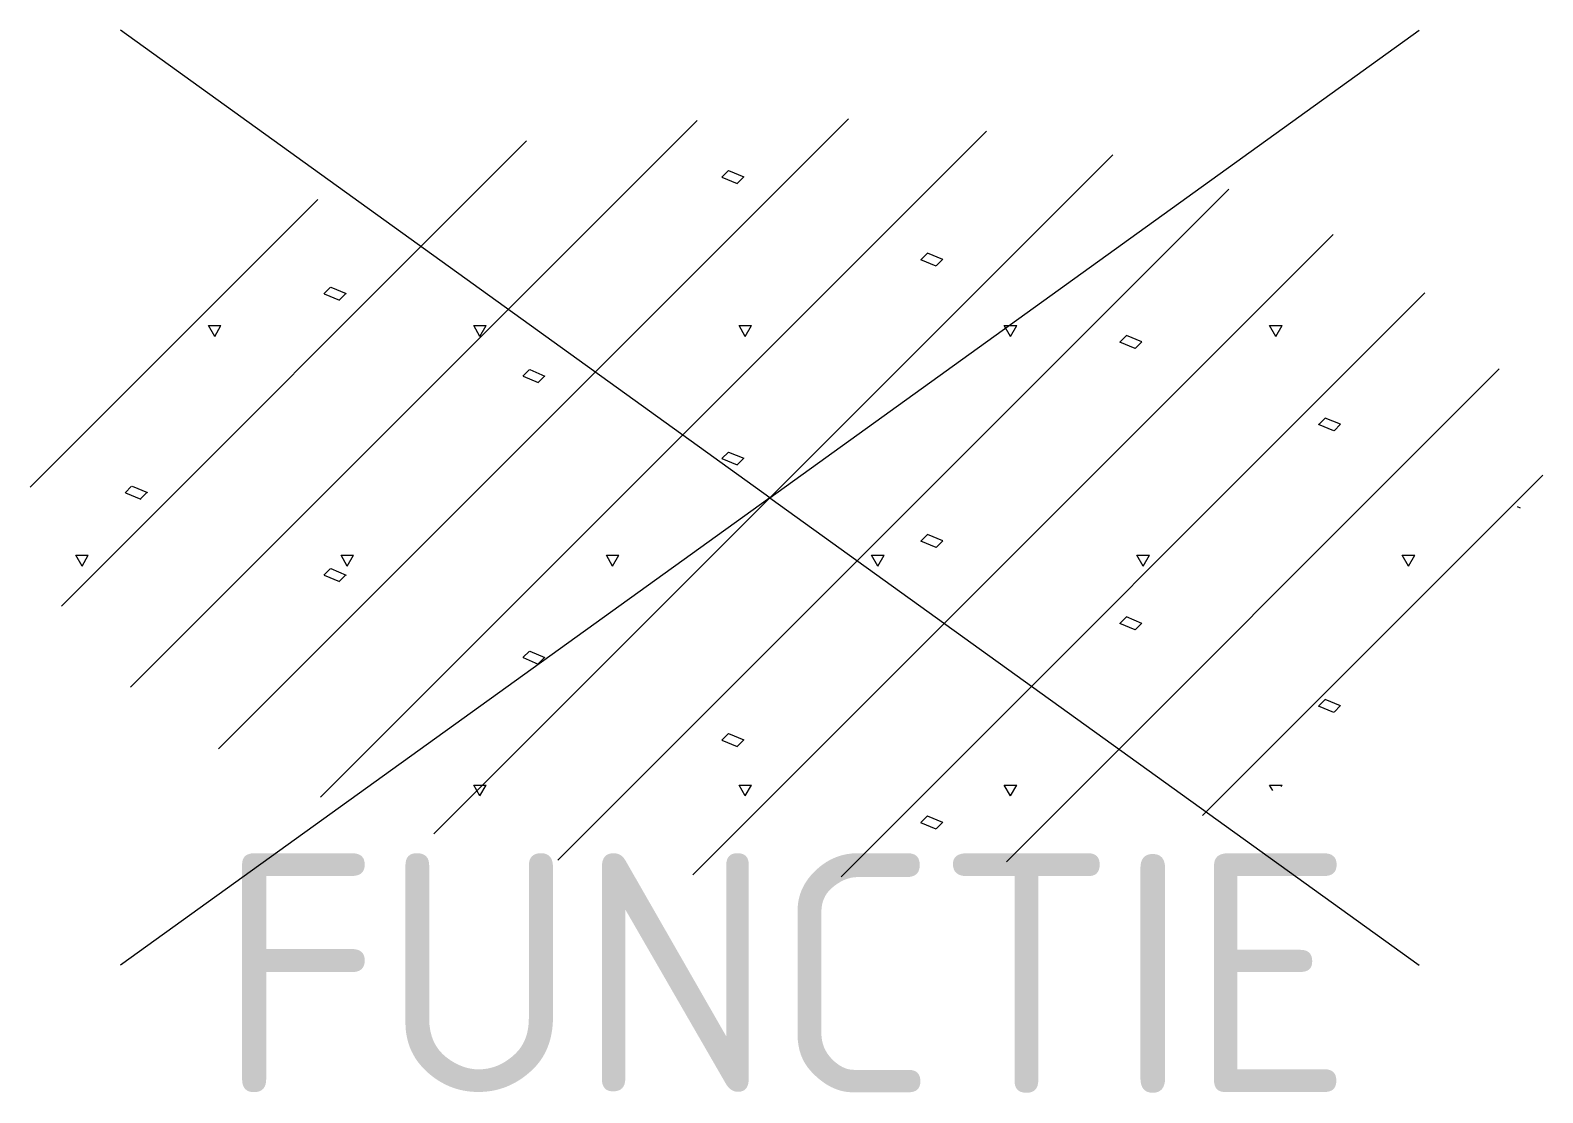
# Model space of a CAD drawing. Extents: x -5.6 to 5.8, y -4.5 to 3.5.
import ezdxf
from ezdxf.enums import TextEntityAlignment as Align

# ---------------------------------------------------------------- set-up
doc = ezdxf.new("R2010")
doc.units = 0
doc.styles.add('NLCS-ISO', font='NLCS-ISO.ttf')

msp = doc.modelspace()

# ---------------------------------------------------------------- linework, layer by layer
for p, q in [((0, 0), (-4.895, 3.524)), ((0, 0), (4.895, 3.524)), ((-4.156, -1.893), (0.593, 2.856)), ((-4.821, -1.427), (-0.549, 2.845)), ((-3.388, -2.257), (1.633, 2.764)), ((-5.342, -0.817), (-1.835, 2.691)), ((-2.534, -2.534), (2.586, 2.586)), ((-1.6, -2.731), (3.459, 2.327)), ((-5.576, 0.08), (-3.408, 2.249)), ((-0.581, -2.843), (4.247, 1.984)), ((0.536, -2.858), (4.938, 1.544)), ((1.783, -2.743), (5.498, 0.972)), ((3.261, -2.395), (5.827, 0.17)), ((0, 0), (-4.895, -3.524)), ((0, 0), (4.895, -3.524))]:
    msp.add_line(p, q)
at = {"ltscale": 0.1}
for p, q in [((-0.362, 2.417), (-0.312, 2.467)), ((-0.362, 2.417), (-0.247, 2.369)), ((-0.312, 2.467), (-0.197, 2.419)), ((-0.247, 2.369), (-0.197, 2.419)), ((1.138, 1.795), (1.188, 1.845)), ((1.186, 1.846), (1.302, 1.798)), ((1.136, 1.796), (1.252, 1.748)), ((1.253, 1.748), (1.303, 1.798)), ((-3.362, 1.538), (-3.312, 1.588)), ((-3.36, 1.537), (-3.244, 1.489)), ((-3.31, 1.587), (-3.194, 1.539)), ((-3.247, 1.49), (-3.197, 1.54)), ((-4.186, 1.217), (-4.233, 1.299)), ((-4.233, 1.299), (-4.139, 1.299)), ((-4.186, 1.217), (-4.139, 1.299)), ((-2.186, 1.217), (-2.233, 1.299)), ((-2.233, 1.299), (-2.139, 1.299)), ((-2.186, 1.217), (-2.139, 1.299)), ((-0.186, 1.217), (-0.233, 1.299)), ((-0.233, 1.299), (-0.139, 1.299)), ((-0.186, 1.217), (-0.139, 1.299)), ((1.814, 1.217), (1.767, 1.299)), ((1.767, 1.299), (1.861, 1.299)), ((1.814, 1.217), (1.861, 1.299)), ((3.814, 1.217), (3.767, 1.299)), ((3.767, 1.299), (3.861, 1.299)), ((3.814, 1.217), (3.861, 1.299)), ((2.635, 1.175), (2.751, 1.127)), ((2.638, 1.174), (2.688, 1.224)), ((2.685, 1.225), (2.801, 1.177)), ((2.753, 1.126), (2.803, 1.176)), ((-1.862, 0.917), (-1.812, 0.967)), ((-1.861, 0.916), (-1.746, 0.868)), ((-1.811, 0.966), (-1.696, 0.918)), ((-1.747, 0.869), (-1.697, 0.919)), ((4.138, 0.553), (4.188, 0.603)), ((4.184, 0.604), (4.299, 0.557)), ((4.134, 0.554), (4.249, 0.507)), ((4.253, 0.505), (4.303, 0.555)), ((-0.362, 0.295), (-0.312, 0.345)), ((-0.312, 0.345), (-0.197, 0.298)), ((-0.362, 0.295), (-0.247, 0.248)), ((-0.247, 0.248), (-0.197, 0.298)), ((-4.862, 0.038), (-4.812, 0.088)), ((-4.859, 0.037), (-4.743, -0.011)), ((-4.809, 0.087), (-4.693, 0.039)), ((-4.747, -0.01), (-4.697, 0.04)), ((5.633, -0.066), (5.656, -0.076)), ((1.136, -0.325), (1.252, -0.373)), ((1.138, -0.326), (1.188, -0.276)), ((1.186, -0.275), (1.302, -0.323)), ((1.253, -0.374), (1.303, -0.324)), ((-5.186, -0.515), (-5.233, -0.433)), ((-5.233, -0.433), (-5.139, -0.433)), ((-5.186, -0.515), (-5.139, -0.433)), ((-3.186, -0.515), (-3.233, -0.433)), ((-3.233, -0.433), (-3.139, -0.433)), ((-3.186, -0.515), (-3.139, -0.433)), ((-1.186, -0.515), (-1.233, -0.433)), ((-1.233, -0.433), (-1.139, -0.433)), ((-1.186, -0.515), (-1.139, -0.433)), ((0.814, -0.515), (0.767, -0.433)), ((0.767, -0.433), (0.861, -0.433)), ((0.814, -0.515), (0.861, -0.433)), ((2.814, -0.515), (2.767, -0.433)), ((2.767, -0.433), (2.861, -0.433)), ((2.814, -0.515), (2.861, -0.433)), ((4.814, -0.515), (4.767, -0.433)), ((4.767, -0.433), (4.861, -0.433)), ((4.814, -0.515), (4.861, -0.433)), ((-3.362, -0.583), (-3.312, -0.533)), ((-3.31, -0.534), (-3.194, -0.582)), ((-3.36, -0.584), (-3.244, -0.632)), ((-3.247, -0.631), (-3.197, -0.581)), ((2.638, -0.947), (2.688, -0.897)), ((2.685, -0.896), (2.801, -0.944)), ((2.635, -0.946), (2.751, -0.994)), ((2.753, -0.995), (2.803, -0.945)), ((-1.862, -1.205), (-1.812, -1.155)), ((-1.861, -1.205), (-1.746, -1.253)), ((-1.811, -1.155), (-1.696, -1.203)), ((-1.747, -1.252), (-1.697, -1.202)), ((4.134, -1.567), (4.249, -1.615)), ((4.138, -1.569), (4.188, -1.519)), ((4.184, -1.517), (4.299, -1.565)), ((4.253, -1.616), (4.303, -1.566)), ((-0.362, -1.826), (-0.312, -1.776)), ((-0.312, -1.776), (-0.197, -1.824)), ((-0.247, -1.874), (-0.197, -1.824)), ((-0.362, -1.826), (-0.247, -1.874)), ((-2.186, -2.247), (-2.233, -2.165)), ((-2.233, -2.165), (-2.139, -2.165)), ((-2.186, -2.247), (-2.139, -2.165)), ((-0.186, -2.247), (-0.233, -2.165)), ((-0.233, -2.165), (-0.139, -2.165)), ((-0.186, -2.247), (-0.139, -2.165)), ((1.814, -2.247), (1.767, -2.165)), ((1.767, -2.165), (1.861, -2.165)), ((1.814, -2.247), (1.861, -2.165)), ((3.791, -2.207), (3.767, -2.165)), ((3.767, -2.165), (3.861, -2.165)), ((3.854, -2.176), (3.861, -2.165)), ((1.136, -2.447), (1.252, -2.495)), ((1.138, -2.447), (1.188, -2.397)), ((1.186, -2.397), (1.302, -2.445)), ((1.253, -2.495), (1.303, -2.445))]:
    msp.add_line(p, q, dxfattribs=at)

# ---------------------------------------------------------------- texts
at = {"style": 'NLCS-ISO', "flags": 1}
msp.add_attdef('FUNCTIE', text='', height=1.8, dxfattribs=at).set_placement((0.116, -3.585), align=Align.MIDDLE_CENTER)

doc.saveas('drawing.dxf')
